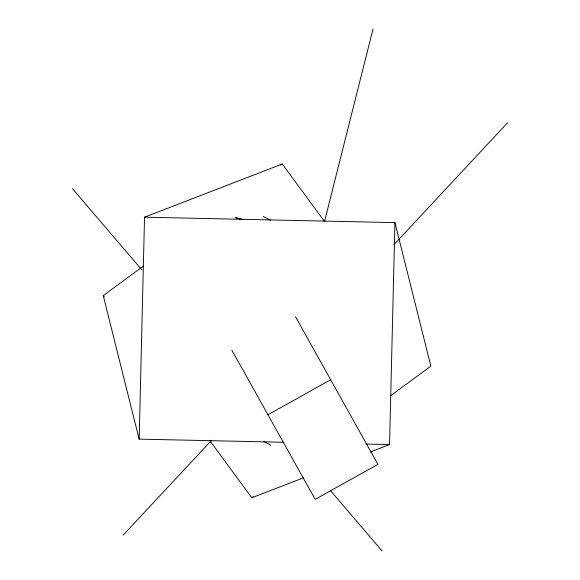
<?xml version="1.0" encoding="UTF-8"?>
<svg xmlns="http://www.w3.org/2000/svg" width="580" height="580" viewBox="0 0 580 580"><rect width="100%" height="100%" fill="white"/><g stroke="black" fill="none" stroke-linecap="round" stroke-linejoin="round"><path stroke-width="0.87" d="M283.794 442.272L139.164 439.132L144.536 217.181L282.293 164.002L324.126 220.929M370.113 452.074L389.55 444.57L394.929 222.626L144.536 217.181M324.633 221.096L373.041 29M123.272 535.035L211.62 440.256M393.871 244.731L507.551 122.779M139.164 439.132L103.233 295.597L143.26 266.176M280.836 165.075L282.293 164.002M209.96 440.829L251.8 497.756L253.257 496.683M390.826 395.582L430.86 366.154L394.929 222.626M267.938 414.78L330.673 379.748M251.8 497.756L303.347 477.855M366.052 444.062L389.55 444.57M243.121 219.465L235.212 217.543L239.489 218.914M263.284 216.543L270.439 220.269M263.646 441.489L270.802 445.215M72.449 188.638L141.911 269.932M330.288 490.375L382.089 551M103.233 295.597L104.306 297.062M295.503 316.76L377.913 464.341L315.179 499.373L231.884 350.219"/></g></svg>
